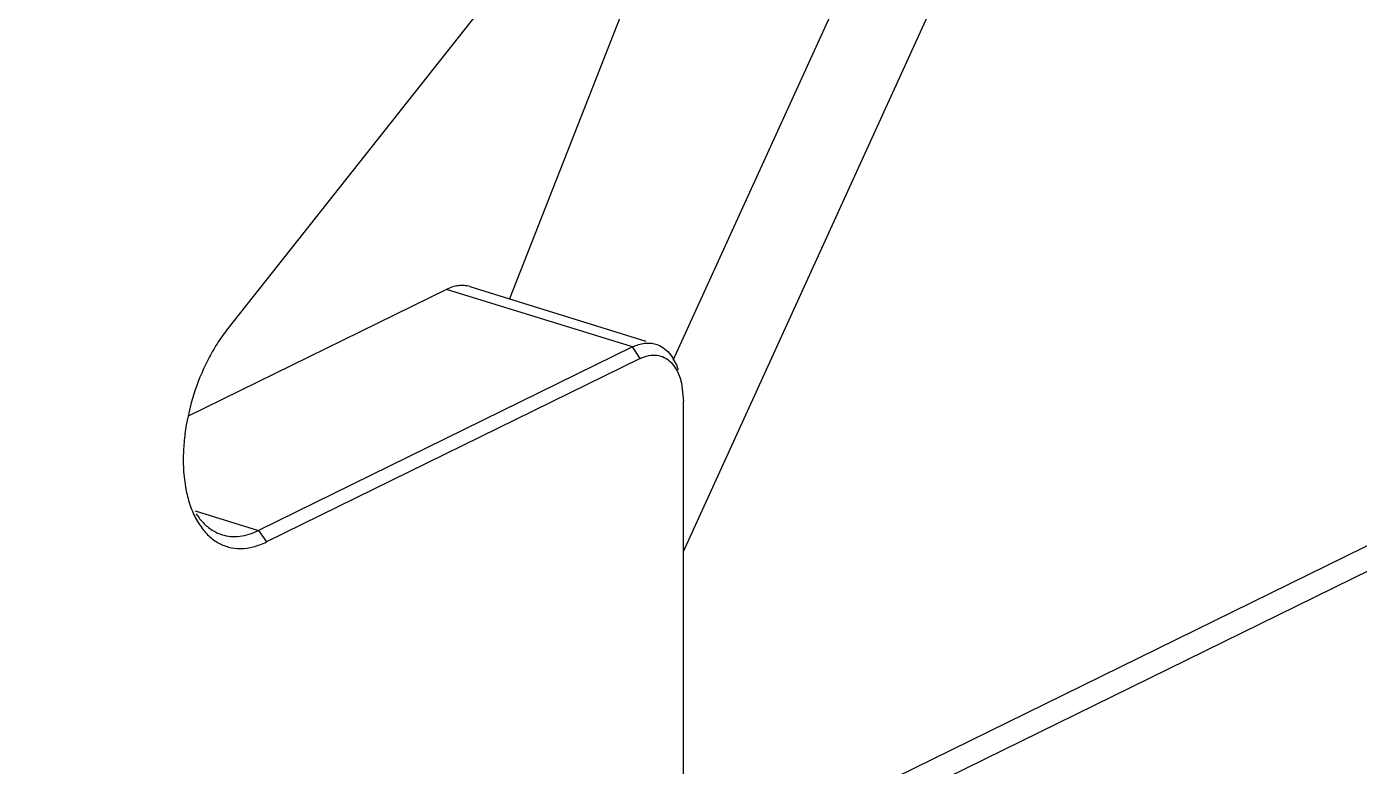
# Model space of a CAD drawing. Header units: inches. Extents: x 0 to 22, y 0 to 17.
# Drawn here: x 4.5757 to 4.8448, y 11.8279 to 11.9773 of the extents above; entities that cross this region are included whole.
import ezdxf

# ---------------------------------------------------------------- set-up
doc = ezdxf.new("R2010")
doc.units = ezdxf.units.IN
doc.header["$LTSCALE"] = 1.21
doc.header["$MEASUREMENT"] = 0
doc.layers.get('0').update_dxf_attribs({"linetype": 'CONTINUOUS'})

msp = doc.modelspace()

# ---------------------------------------------------------------- linework, layer by layer
at = {"color": 7}
for p, q in [((4.708319527, 11.8712830404), (4.8294314534, 12.1367894596)), ((4.7400304177, 12.0929178034), (4.6732230137, 11.9222774806)), ((4.7878317787, 12.0888806801), (4.7061687316, 11.9098556752)), ((4.7036450393, 12.026720444), (4.6163229891, 11.9163076786)), ((4.6604506419, 11.9242148709), (4.6083382784, 11.8986418373)), ((4.6651745999, 11.9247646285), (4.7007034939, 11.9137853699)), ((4.6980503335, 11.9125956874), (4.622524722200001, 11.8755331005)), ((4.6996169871, 11.9102694327), (4.6240913756, 11.8732068457)), ((4.7076462509, 11.9062875489), (4.707922754, 11.9052953735)), ((4.707919829, 11.9052925886), (4.7083195268, 11.9016451659)), ((4.708319527, 11.5451634842), (4.708319527, 11.9016451636))]:
    msp.add_line(p, q, dxfattribs=at)
at = {"color": 8}
for p, q in [((4.6980503335, 11.9125956874), (4.6604506418, 11.9242148709)), ((4.6996169871, 11.9102694327), (4.698050333299999, 11.9125956873)), ((4.609690545, 11.8794991612), (4.622524722200001, 11.8755331005)), ((4.622524721800001, 11.8755331003), (4.6240913756, 11.8732068457)), ((4.708319527, 11.8046853652), (4.8496618939, 11.8740461245)), ((4.8556965881, 11.871811642), (4.708319527, 11.7994894848))]:
    msp.add_line(p, q, dxfattribs=at)
at = {"color": 7}
for centre, radius, start, end in [((4.6347411543, 11.8889981), 0.0273814885, 189.8278660138, 191.2596806936), ((4.6332793551, 11.8887086322), 0.0258913053, 191.2630641118, 193.1954233964), ((4.6176172022, 11.8826472963), 0.0083481432, 239.5811632667, 252.7636199434)]:
    msp.add_arc(centre, radius, start, end, dxfattribs=at)
for points, knots in [([(4.4395089593, 12.230378615), (4.4337819325, 12.1911699545), (4.427563971600001, 12.1324666686), (4.4243617181, 12.0546562726), (4.4245471109, 11.9979323935), (4.4272945749, 11.942612215), (4.4325967777, 11.8889405933), (4.4404256294, 11.8371572139), (4.4507523297, 11.7874931691), (4.4635265475, 11.7401687604), (4.4786989826, 11.6953958212), (4.4961986763, 11.6533720516), (4.5159572543, 11.6142871018), (4.5378848101, 11.578313933), (4.561895954, 11.5456177963), (4.5878789773, 11.5163491592), (4.6067280138, 11.498957176), (4.6164220122, 11.4909289595)], [0, 0, 0, 0, 0.1503266133, 0.2236120625, 0.2953762403, 0.3654459091, 0.4336642728, 0.4998986019, 0.5640384293999999, 0.6260045673, 0.6857473031, 0.7432565179, 0.7985602614, 0.8517350876, 0.902904815, 0.9522489654, 1, 1, 1, 1]), ([(5.2461638294, 12.0361463403), (5.2299795244, 11.9998516205), (5.203769891499999, 11.9466817874), (5.1648652774, 11.8787115492), (5.134322693000001, 11.8302440088), (5.1023508646, 11.7841473123), (5.0690870063, 11.7406231337), (5.0346788464, 11.6998615879), (4.9992744741, 11.6620428465), (4.9630303656, 11.6273310119), (4.9261016323, 11.5958806203), (4.8886507043, 11.5678275379), (4.8508366767, 11.5432987607), (4.8128252884, 11.5224003811), (4.7747760887, 11.5052308863), (4.7368603586, 11.4918669529), (4.7113470024, 11.485432718), (4.6987009082, 11.4829075958)], [0, 0, 0, 0, 0.1480571119, 0.2205406104, 0.2917227816, 0.3614238818, 0.4294780746, 0.4957388201, 0.5600787196, 0.6223958332, 0.6826135028, 0.7406878659999999, 0.7966077594, 0.8504032206000001, 0.9021453198, 0.9519546379, 1, 1, 1, 1]), ([(4.623345973399999, 11.4906759383), (4.615552645899999, 11.4968243582), (4.6003015715, 11.5099636168), (4.5788327904, 11.5317549509), (4.5585777465, 11.5557923234), (4.5328714817, 11.5912678321), (4.5102775587, 11.630530355), (4.4907401585, 11.6728299983), (4.4773070047, 11.7068981564), (4.4653687638, 11.7426980141), (4.4549526149, 11.7801279209), (4.4460925744, 11.819082358), (4.4362650161, 11.8735719773), (4.4298425668, 11.929986511), (4.4266284499, 11.9878785984), (4.4260959725, 12.0174883878), (4.4260959725, 12.0324316441)], [0, 0, 0, 0, 0.0500365445, 0.1013292057, 0.1540412563, 0.2083225236, 0.3220018027, 0.3816110226, 0.4431026897, 0.5064873919, 0.571750622, 0.6388629188, 0.7077811903, 0.8507686853, 0.9246768563, 1, 1, 1, 1]), ([(4.6502592679, 11.4743566896), (4.6416108507, 11.4799877752), (4.624648822, 11.4922301902), (4.6006832001, 11.5130867012), (4.5780200649, 11.5365515752), (4.5567456754, 11.5625412946), (4.5369193044, 11.5909632881), (4.5186055708, 11.6217286707), (4.5018575725, 11.6547356107), (4.4867263031, 11.6898763683), (4.4732666386, 11.7270384609), (4.4615142394, 11.7660971834), (4.4515079586, 11.8069274066), (4.4403938861, 11.8643112393), (4.4331383052, 11.923937297), (4.429507256, 11.9852632125), (4.4289058462, 12.0166878123), (4.4289058462, 12.0325575952)], [0, 0, 0, 0, 0.0496081011, 0.1003822171, 0.1525283729, 0.2062328319, 0.2616627685, 0.3189539914, 0.3781996281, 0.4394562526, 0.5027538521, 0.5680880946, 0.6354318843, 0.7047413265000001, 0.848967052, 0.9237148273000001, 1, 1, 1, 1]), ([(5.2461468264, 11.9710460986), (5.2290613902, 11.9368822967), (5.2016442472, 11.8870286858), (5.1613597908, 11.8237055602), (5.1300283414, 11.7789314464), (5.097460328, 11.7366663129), (5.0637936458, 11.6970920629), (5.0291743005, 11.6603792328), (4.9937500162, 11.6266869343), (4.9576727975, 11.5961604284), (4.9210963444, 11.568932219), (4.8841761562, 11.5451209628), (4.8470689856, 11.5248309121), (4.8099319636, 11.5081535265), (4.7729216629, 11.4951641393), (4.7362008435, 11.4859269854), (4.7116559831, 11.4822480838), (4.6995280268, 11.4810774334)], [0, 0, 0, 0, 0.1502285724, 0.2234311577, 0.295102248, 0.3650760013, 0.433204511, 0.4993611309000001, 0.5634432775, 0.6253758556, 0.6851152165000001, 0.7426525765, 0.7980191444, 0.8512891344, 0.9025852901000001, 0.9520802221, 1, 1, 1, 1]), ([(4.6651745275, 11.9247644035), (4.6648121498, 11.9248766173), (4.6640481422, 11.9250236833), (4.6628577005, 11.9249945185), (4.6616375032, 11.9247283388), (4.6608445483, 11.9244081721), (4.6604506419, 11.9242148709)], [0, 0, 0, 0, 0.2339142327, 0.4752765765999999, 0.7294432915000001, 1, 1, 1, 1]), ([(4.6163229891, 11.9163076786), (4.615632245500001, 11.9154342802), (4.614309898, 11.9135735525), (4.6119346885, 11.9095179787), (4.609552413, 11.9039586977), (4.6080441202, 11.8980751398), (4.6074193885, 11.8933314383), (4.6073079071, 11.8909888596), (4.6073079071, 11.8898393624)], [0, 0, 0, 0, 0.1175136977, 0.2404708049, 0.4955085287, 0.7528945328, 0.8786907018000001, 1, 1, 1, 1]), ([(4.6980503335, 11.9125956874), (4.6984442653, 11.912789001), (4.699237219800001, 11.9131092361), (4.7004574043, 11.9133755792), (4.7016478763, 11.9134047833), (4.7024118793, 11.9132576275), (4.70277428, 11.9131454076)], [0, 0, 0, 0, 0.2705666942, 0.5247281422, 0.7660776492, 1, 1, 1, 1]), ([(4.70277428, 11.9131454076), (4.7032755927, 11.9129901726), (4.7042623008, 11.9125103724), (4.7055209127, 11.9113631669), (4.7065438805, 11.9098301165), (4.7070330259, 11.9086443756), (4.7072390172, 11.908007459)], [0, 0, 0, 0, 0.2229966616, 0.4583032097999999, 0.7155592673000001, 1, 1, 1, 1]), ([(4.6996169873, 11.9102694328), (4.7001531652, 11.9105325507), (4.7012429395, 11.910923563), (4.7029360832, 11.9110187359), (4.7045114442, 11.9105429918), (4.7053850361, 11.9098940904), (4.7057704787, 11.9095121146)], [0, 0, 0, 0, 0.2702744485, 0.5173042056, 0.7544362455, 1, 1, 1, 1]), ([(4.7057704787, 11.9095121146), (4.7059749514, 11.909309481), (4.7067969148, 11.9083623418), (4.7073472566, 11.9072023875), (4.7076462509, 11.9062875489)], [0, 0, 0, 0, 0.2302357707, 1, 1, 1, 1]), ([(4.6073079071, 11.8898393624), (4.6073079071, 11.8893629112), (4.6073443795, 11.8875175057), (4.6075276957, 11.8856735979), (4.607761489200001, 11.8843243883)], [0, 0, 0, 0, 0.258131808, 1, 1, 1, 1]), ([(4.6080716543, 11.8827983436), (4.6083314529, 11.8816917229), (4.608972517200001, 11.879607829), (4.609956542, 11.877655623), (4.6105186009, 11.8767870227)], [0, 0, 0, 0, 0.5235153626, 1, 1, 1, 1]), ([(4.609952396600001, 11.8788553726), (4.6104096157, 11.8781477338), (4.6114244119, 11.8768618424), (4.6127158199, 11.8758438297), (4.6133903929, 11.8754482979)], [0, 0, 0, 0, 0.5186264465, 1, 1, 1, 1]), ([(4.6105186009, 11.8767870227), (4.611011620899999, 11.8760251144), (4.6121064971, 11.8746400572), (4.6141364249, 11.8730382265), (4.616438083399999, 11.8720690031), (4.6180738138, 11.8718721822), (4.6188890817, 11.8718788751)], [0, 0, 0, 0, 0.2689557641, 0.5186434056, 0.7583733754, 1, 1, 1, 1]), ([(4.6151435259, 11.8746740648), (4.615709375, 11.8744992114), (4.6169015201, 11.8742689118), (4.6187607938, 11.8743112294), (4.6206679759, 11.8747290253), (4.621908055, 11.8752304842), (4.622524722200001, 11.8755331005)], [0, 0, 0, 0, 0.233691843, 0.4747256758, 0.7289537048, 1, 1, 1, 1]), ([(4.6188890817, 11.8718788751), (4.6197541062, 11.8718859764), (4.6215570817, 11.8721449771), (4.6232512133, 11.872794554), (4.6240913754, 11.8732068456)], [0, 0, 0, 0, 0.4803383298, 1, 1, 1, 1])]:
    msp.add_open_spline(points, degree=3, knots=knots, dxfattribs=at)

doc.saveas('drawing.dxf')
